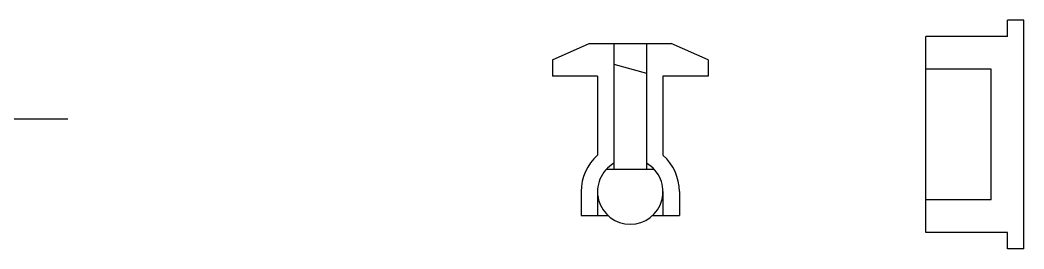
# Model space of a CAD drawing. Extents: x -395 to 1364, y -31 to 719.
# Drawn here: x 249.6 to 310.9, y 506.9 to 520.9 of the extents above; entities that cross this region are included whole.
import ezdxf

# ---------------------------------------------------------------- set-up
doc = ezdxf.new("R2010")
doc.units = 0
doc.layers.get('0').update_dxf_attribs({"linetype": 'CONTINUOUS'})
doc.layers.add('CENTER', color=1, linetype='Continuous')

# ---------------------------------------------------------------- blocks, each defined once
blk = doc.blocks.new('______3_10')
for p, q in [((-2.75, 1), (-0.5, 2)), ((-0.5, 2), (4.5, 2)), ((1, 2), (1, -5.678)), ((3, 2), (3, -5.678)), ((6.75, 1), (4.5, 2)), ((-2.75, 1), (-2.75, 0)), ((1, 0.739), (3, 0.189)), ((6.75, 1), (6.75, 0)), ((0, 0), (-2.75, 0)), ((0, 0), (0, -4.816)), ((4, 0), (4, -4.816)), ((6.75, 0), (4, 0)), ((0.546, -5.678), (3.454, -5.678)), ((-1, -7.052), (-1, -8.523)), ((0, -7.052), (0, -8.523)), ((4, -7.052), (4, -8.523)), ((5, -7.052), (5, -8.523)), ((-1, -8.523), (0.645, -8.523)), ((3.355, -8.523), (5, -8.523))]:
    blk.add_line(p, q)
for radius, start, end in [(3, 131.81031, 180), (3, 0, 48.18969), (2, 120, 60)]:
    blk.add_arc((2, -7.052), radius, start, end)
blk = doc.blocks.new('_________TP12')
for p, q in [((5, 6), (5, 7)), ((6, 7), (5, 7)), ((6, -7), (6, 7)), ((5, 6), (0, 6)), ((0, -6), (0, 6)), ((4, 4), (0, 4)), ((4, -4), (4, 4)), ((4, -4), (0, -4)), ((5, -6), (0, -6)), ((5, -7), (5, -6)), ((6, -7), (5, -7))]:
    blk.add_line(p, q)
blk = doc.blocks.new('_____6_80_____10621-80')
at = {"layer": 'CENTER'}
blk.add_line((-91.989, 0), (0, 0), dxfattribs=at)

msp = doc.modelspace()

# ---------------------------------------------------------------- block references
for name, p in [('_________TP12', (304.905, 513.876)), ('______3_10', (284.862, 517.437))]:
    msp.add_blockref(name, p)
at = {"xscale": -1}
msp.add_blockref('_____6_80_____10621-80', (160.533, 514.821), dxfattribs=at)

doc.saveas('drawing.dxf')
